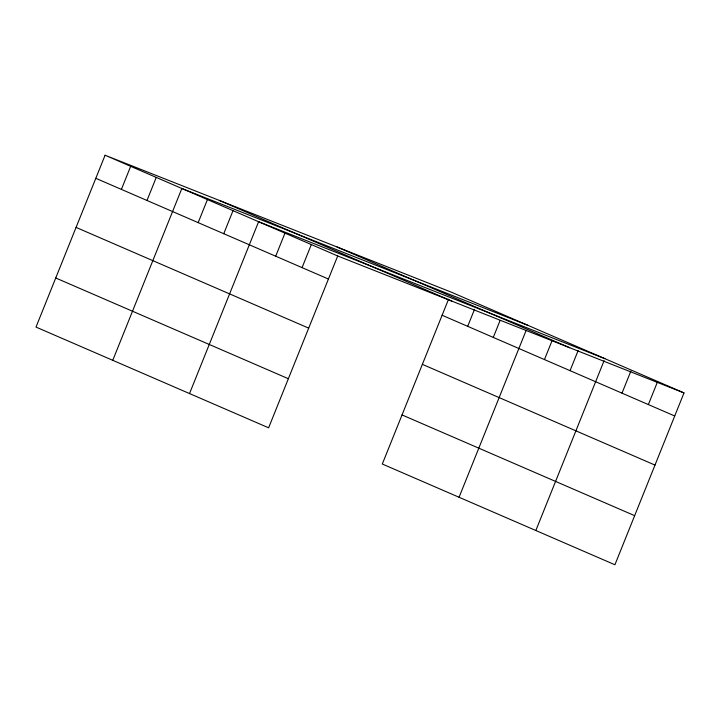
<?xml version="1.0" encoding="UTF-8"?>
<svg xmlns="http://www.w3.org/2000/svg" width="720" height="720" viewBox="0 0 720 720"><rect width="100%" height="100%" fill="white"/><g stroke="black" fill="none" stroke-linecap="round" stroke-linejoin="round"><path stroke-width="1.08" d="M105.084 155.241L36 327.078L268.623 427.815L337.698 255.978L105.084 155.241L451.377 292.185L684 392.922L614.916 564.759L382.302 464.022L448.56 299.205M121.392 189.387L130.671 166.32M146.988 200.466L156.258 177.399M112.761 360.324L181.845 188.478L528.147 325.431M198.162 222.633L207.432 199.566M223.749 233.712L233.019 210.645M189.531 393.561L258.606 221.724L604.908 358.668M275.697 256.203L284.976 233.145M302.067 267.624L311.337 244.557M467.694 326.331L474.552 309.285M493.281 337.41L500.139 320.364M459.063 497.268L526.131 330.444M544.455 359.577L552.123 340.524M570.051 370.656L578.115 350.595M535.833 530.514L604.098 360.675M621.999 393.156L630.873 371.088M648.36 404.568L657.639 381.501M337.698 255.978L684 392.922M337.104 246.996L569.718 347.724M219.357 200.43L451.98 301.167M442.107 315.252L674.73 415.989M95.805 178.308L328.428 279.036M422.37 364.347L654.993 465.084M76.068 227.403L308.691 328.14M402.039 414.927L634.653 515.664M55.737 277.983L288.36 378.72"/></g></svg>
